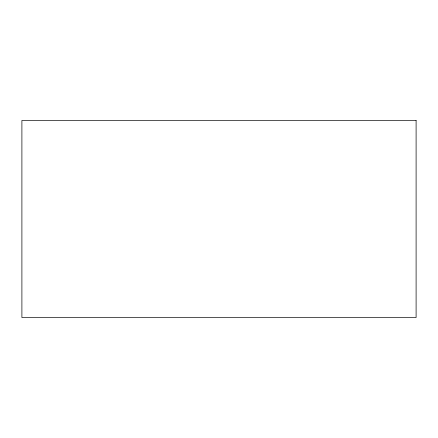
<?xml version="1.0" encoding="UTF-8"?>
<svg xmlns="http://www.w3.org/2000/svg" width="438" height="438" viewBox="0 0 438 438"><rect width="100%" height="100%" fill="white"/><g stroke="black" fill="none" stroke-linecap="round" stroke-linejoin="round"><path stroke-width="0.66" d="M416.1 120.45L21.9 120.45L21.9 317.55L416.1 317.55L416.1 120.45"/></g></svg>
